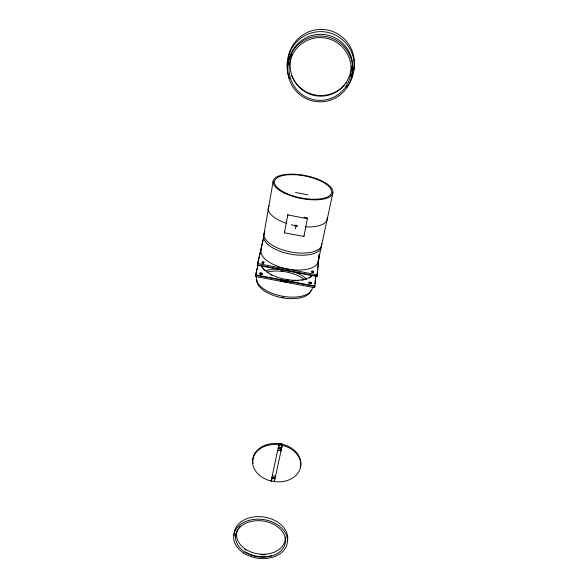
<?xml version="1.0" encoding="UTF-8"?>
<svg xmlns="http://www.w3.org/2000/svg" width="588" height="588" viewBox="0 0 588 588"><rect width="100%" height="100%" fill="white"/><g stroke="black" fill="none" stroke-linecap="round" stroke-linejoin="round"><path stroke-width="0.88" d="M263.314 239.11L263.6 237.493L257.324 265.239L316.969 276.492L319.299 254.383M316.969 276.492L317.652 269.363M317.829 268.062L319.122 254.222M314.543 287.657L314.903 286.018L255.655 274.861L255.368 276.522L314.543 287.657L314.727 285.849M314.903 284.041L315.271 280.417M315.447 278.609L315.719 275.89M314.903 286.018L315.888 276.081M278.536 448.188L278.455 448.806L281.086 449.291L281.373 447.703L281.299 448.313L278.661 447.835M274.478 480.991L274.824 481.675A24.167 18.588 7.6 0 0 300.387 467.739A24.167 18.588 7.6 0 0 283.24 445.579L278.528 444.675A24.167 18.588 7.6 0 0 252.972 458.669A24.167 18.588 7.6 0 0 270.237 480.808L274.398 481.616L282.483 443.999L279.138 443.381L271.141 481.028L271.23 480.396M271.575 480.462L271.487 481.087L272.31 477.287L274.883 477.757L274.052 481.557M272.193 477.581L272.112 478.213L274.677 478.683L274.221 477.184M284.614 231.966L284.46 232.804L303.856 236.486L303.974 235.641M295.47 228.842L295.97 225.719A29.892 12.238 11.1 0 0 297.91 226.057M263.975 234.031L273.163 181.288M284.46 232.804L287.966 214.142M303.856 236.486L307.561 217.869L307.45 218.685L287.819 214.951M318.034 261.917L321.151 247.416M321.724 244.733L332.926 192.717M278.455 448.806L279.396 444.183L280.153 443.565M281.086 449.291L282.034 444.668L281.468 443.808M257.875 265.144L255.589 275.272L314.815 286.429M255.368 276.522L257.794 265.894M257.324 265.239L263.189 239.581M295.97 225.719L295.242 225.682A30.128 12.333 11.1 0 1 291.295 224.778M279.094 443.712L278.661 443.653A24.123 18.581 7.6 0 0 252.994 463.344M272.295 475.677L275.566 476.273M277.749 450.357L281.086 450.967L282.438 444.33L283.365 444.557A24.123 18.581 7.6 0 1 300.27 467.526M257.618 263.556L317.329 274.816M257.397 264.82L317.057 276.073M295.558 192.482L307.906 194.841M303.996 217.192L306.671 217.7M279.668 447.769L280.608 447.784L281.16 448.673M351.352 66.143A31.01 30.605 -87.7 0 1 314.683 95.565A31.01 30.605 -87.7 0 1 292.185 54.074M289.627 78.799A34.06 33.626 -87.9 0 1 324.51 31.84A34.06 33.626 -87.9 0 1 347.978 85.532M347.552 86.127A34.06 33.626 -87.9 0 1 346.648 87.281M288.142 58.219A33.781 33.303 -87.2 0 1 324.877 29.613A33.781 33.303 -87.2 0 1 354.277 65.834M354.211 66.569A33.781 33.303 -87.2 0 1 353.645 70.207M287.775 62.622A33.781 33.303 -87.2 0 1 287.833 61.152M288.502 62.181A32.7 32.311 -88.3 0 1 326.649 34.913A32.7 32.311 -88.3 0 1 351.874 74.654M351.697 75.345A32.7 32.311 -88.3 0 1 351.308 76.712M288.208 65.018A32.7 32.311 -88.3 0 1 288.429 62.725M346.442 82.724A32.303 31.848 -87.2 0 1 345.582 83.819M344.215 85.385A32.303 31.848 -87.2 0 1 291.597 75.507M234.156 535.977A26.952 19.514 8 0 1 262.02 516.801A26.952 19.514 8 0 1 287.414 541.114M285.246 537.028A24.49 17.736 8 0 1 257.794 553.837A24.49 17.736 8 0 1 237.684 529.406M271.634 555.579A25.255 18.25 8 0 1 245.556 552.029M235.501 537.028A25.255 18.25 8 0 1 235.891 533.47M238.647 528.009A25.255 18.25 8 0 1 240.441 526.098M285.761 540.254A25.255 18.25 8 0 1 285.687 541.445M265.761 554.646A25.181 18.228 8 0 1 260.947 554.675M245.865 550.015A25.181 18.228 8 0 1 244.608 549.192M311.993 272.193A1.198 0.559 11.9 0 1 313.139 272.509M261.983 262.961A1.198 0.559 10.2 0 1 263.659 263.145M312.022 275.574A26.952 12.495 11.1 0 1 285.07 279.241A26.952 12.495 11.1 0 1 261.506 265.673M311.934 275.978A26.945 12.502 11.1 0 1 311.052 276.757M310.383 277.242A26.945 12.502 11.1 0 1 309.273 277.911M306.083 279.249A26.945 12.502 11.1 0 1 304.599 279.675M303.408 279.947A26.945 12.502 11.1 0 1 301.784 280.241M298.866 280.572A26.945 12.502 11.1 0 1 292.008 280.579M288.568 280.233A26.945 12.502 11.1 0 1 286.738 279.969M271.899 275.324A26.945 12.502 11.1 0 1 270.509 274.596M264.776 270.576A26.945 12.502 11.1 0 1 263.042 268.723M262.491 267.981A26.945 12.502 11.1 0 1 261.858 266.959M309.009 282.813A1.191 0.566 12 0 1 310.817 282.762A1.191 0.566 12 0 1 310.773 283.71M310.192 283.703A1.191 0.566 12 0 1 309.604 283.541M308.979 282.953A1.191 0.566 12 0 0 309.031 283.115A1.095 0.522 12 0 1 310.221 282.608A1.095 0.522 12 0 1 311.162 283.46A1.095 0.522 12 0 1 309.545 283.46M259.859 273.751A1.191 0.566 10.2 0 1 261.263 273.339A1.191 0.566 10.2 0 1 262.094 274.273M260.521 274.317A1.191 0.566 10.2 0 1 260.264 274.199M311.941 272.244A1.103 0.514 11.9 0 1 313.014 272.494M261.917 263.079A1.103 0.514 10.2 0 1 263.622 263.189M318.218 260.205A29.04 13.134 11.1 0 1 286.459 268.76A29.04 13.134 11.1 0 1 261.807 248.562M321.327 245.74A29.326 12.833 11.1 0 1 289.34 253.906A29.326 12.833 11.1 0 1 264.35 233.98M321.776 243.653A29.371 12.789 11.1 0 1 289.487 251.708A29.371 12.789 11.1 0 1 264.85 231.657M327.229 217.648A29.892 12.238 11.1 0 1 305.584 226.872M286.848 223.469A30.128 12.333 11.1 0 1 269.12 205.859M259.962 273.67A1.095 0.522 10.2 0 1 261.425 273.435A1.095 0.522 10.2 0 1 261.917 274.302M260.653 274.309A1.095 0.522 10.2 0 1 260.197 274.089M290.862 282.681A28.783 13.384 11.1 0 1 289.597 282.556M287.054 282.218A28.783 13.384 11.1 0 1 285.143 281.895M284.511 281.77A28.783 13.384 11.1 0 1 283.247 281.505M281.365 281.064A28.783 13.384 11.1 0 1 280.123 280.741M266.342 270.517A26.658 12.782 11.1 0 1 281.137 269.267M294.162 272.031A26.658 12.782 11.1 0 1 306.73 279.087M312.485 287.495A28.503 13.664 11.1 0 1 281.417 295.999A28.503 13.664 11.1 0 1 256.728 276.206M311.023 290.156A27.54 13.259 11.1 0 1 282.012 297.726A27.54 13.259 11.1 0 1 256.912 280.086M280.917 270.796A27.54 13.259 11.1 0 1 282.644 270.987M283.306 297.484A26.622 12.811 11.1 0 1 281.564 297.168M267.239 272.112A26.622 12.811 11.1 0 1 304.378 279.403M274.133 477.875C272.722 479.345 272.678 476.148 274.133 477.875M281.387 444.528C279.785 445.851 280.042 442.757 281.387 444.528M302.599 198.185L300.674 197.825A29.099 11.128 11.2 0 1 274.464 181.582A29.099 11.128 11.2 0 1 303.629 175.738L305.444 176.077A29.099 11.128 11.2 0 1 331.647 192.298A29.099 11.128 11.2 0 1 302.599 198.185M348.037 85.892A32.906 32.553 -89.1 0 0 320.739 36.037A32.906 32.553 -89.1 0 0 291.67 84.878A32.906 32.553 -89.1 0 0 348.037 85.892M346.134 86.179A31.399 31.061 -89.1 0 0 321.871 37.647A31.399 31.061 -89.1 0 0 292.42 83.165A31.399 31.061 -89.1 0 0 346.134 86.179M243.638 553.043A27.048 19.536 8 0 0 287.15 543.709A27.048 19.536 8 0 0 250.87 519.932A27.048 19.536 8 0 0 243.638 553.043M245.123 552.213A25.071 18.11 8 0 0 285.254 543.172A25.071 18.11 8 0 0 251.274 521.431A25.071 18.11 8 0 0 245.123 552.213M309.442 283.004A1.191 0.566 12 0 0 311.375 283.019A1.191 0.566 12 0 0 309.883 282.108A1.191 0.566 12 0 0 309.442 283.004M260.337 273.78A1.191 0.566 10.2 0 0 262.263 273.729A1.191 0.566 10.2 0 0 260.727 272.861A1.191 0.566 10.2 0 0 260.337 273.78M311.941 271.847A1.103 0.507 11.9 0 0 313.683 271.796A1.103 0.507 11.9 0 0 312.206 270.994A1.103 0.507 11.9 0 0 311.941 271.847M262.358 262.476A1.103 0.514 10.2 0 0 264.166 262.469A1.103 0.514 10.2 0 0 262.785 261.66A1.103 0.514 10.2 0 0 262.358 262.476M295.338 226.233A0.742 0.684 9.4 0 0 296.595 226.012A0.742 0.684 9.4 0 0 295.727 225.116A0.742 0.684 9.4 0 0 295.338 226.233M284.937 193.364A30.422 11.635 11.2 0 0 332.742 193.437A30.422 11.635 11.2 0 0 291.457 174.136A30.422 11.635 11.2 0 0 284.937 193.364"/></g></svg>
